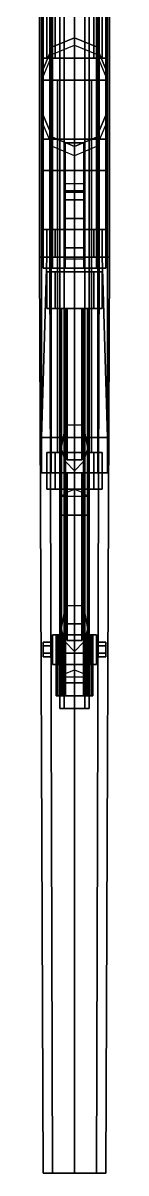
# Model space of a CAD drawing. Header units: millimetres. Extents: x -6 to 6, y -15 to 12.3.
# Drawn here: x -0.19 to 0.19, y -15 to -8.76 of the extents above; entities that cross this region are included whole.
import ezdxf

# ---------------------------------------------------------------- set-up
doc = ezdxf.new("R2010")
doc.units = ezdxf.units.MM
for name, color, linetype in [('ag42', 7, 'Continuous'), ('partisan_rifle', 7, 'Continuous'), ('pvg_m42', 7, 'Continuous'), ('rifle', 7, 'Continuous'), ('rifles_common', 3, 'Continuous'), ('sniper', 7, 'Continuous'), ('tmp', 4, 'Continuous')]:
    doc.layers.add(name, color=color, linetype=linetype)

msp = doc.modelspace()

# ---------------------------------------------------------------- linework, layer by layer
at = {"layer": 'ag42'}
for points in [[(-0.1273, -6.19, 1.8273), (-0.18, -6.19, 1.7), (-0.18, -9.39, 1.65), (-0.1273, -9.39, 1.7773)], [(-0.18, -6.19, 1.7), (-0.18, -6.6, 1.41), (-0.18, -9.39, 1.51), (-0.18, -9.39, 1.65)], [(0, -6.19, 1.88), (-0.1273, -6.19, 1.8273), (-0.1273, -9.39, 1.7773), (0, -9.39, 1.83)], [(0.1273, -6.19, 1.8273), (0, -6.19, 1.88), (0, -9.39, 1.83), (0.1273, -9.39, 1.7773)], [(0.18, -6.19, 1.7), (0.1273, -6.19, 1.8273), (0.1273, -9.39, 1.7773), (0.18, -9.39, 1.65)], [(0.18, -6.6, 1.41), (0.18, -6.19, 1.7), (0.18, -9.39, 1.65), (0.18, -9.39, 1.51)], [(-0.18, -6.6, 1.41), (-0.1273, -6.6, 1.2827), (-0.1273, -9.39, 1.3827), (-0.18, -9.39, 1.51)], [(-0.1273, -6.6, 1.2827), (0, -6.6, 1.23), (0, -9.39, 1.33), (-0.1273, -9.39, 1.3827)], [(0, -6.6, 1.23), (0.1273, -6.6, 1.2827), (0.1273, -9.39, 1.3827), (0, -9.39, 1.33)], [(0.1273, -6.6, 1.2827), (0.18, -6.6, 1.41), (0.18, -9.39, 1.51), (0.1273, -9.39, 1.3827)], [(-0.1273, -9.39, 1.7573), (-0.18, -9.39, 1.63), (-0.18, -9.56, 1.63), (-0.1273, -9.56, 1.7573)], [(-0.18, -9.39, 1.51), (-0.1273, -9.39, 1.3827), (-0.1273, -9.56, 1.3827), (-0.18, -9.56, 1.51)], [(-0.18, -9.39, 1.63), (-0.18, -9.39, 1.51), (-0.18, -9.56, 1.51), (-0.18, -9.56, 1.63)], [(-0.1273, -9.39, 1.7773), (-0.18, -9.39, 1.65), (-0.18, -9.39, 1.63), (-0.1273, -9.39, 1.7573)], [(0, -9.39, 1.81), (-0.1273, -9.39, 1.7573), (-0.1273, -9.56, 1.7573), (0, -9.56, 1.81)], [(-0.1273, -9.39, 1.3827), (0, -9.39, 1.33), (0, -9.56, 1.33), (-0.1273, -9.56, 1.3827)], [(0, -9.39, 1.83), (-0.1273, -9.39, 1.7773), (-0.1273, -9.39, 1.7573), (0, -9.39, 1.81)], [(0.1273, -9.39, 1.7573), (0, -9.39, 1.81), (0, -9.56, 1.81), (0.1273, -9.56, 1.7573)], [(0, -9.39, 1.33), (0.1273, -9.39, 1.3827), (0.1273, -9.56, 1.3827), (0, -9.56, 1.33)], [(0.1273, -9.39, 1.7773), (0, -9.39, 1.83), (0, -9.39, 1.81), (0.1273, -9.39, 1.7573)], [(0.18, -9.39, 1.63), (0.1273, -9.39, 1.7573), (0.1273, -9.56, 1.7573), (0.18, -9.56, 1.63)], [(0.1273, -9.39, 1.3827), (0.18, -9.39, 1.51), (0.18, -9.56, 1.51), (0.1273, -9.56, 1.3827)], [(0.18, -9.39, 1.65), (0.1273, -9.39, 1.7773), (0.1273, -9.39, 1.7573), (0.18, -9.39, 1.63)], [(0.18, -9.39, 1.51), (0.18, -9.39, 1.63), (0.18, -9.56, 1.63), (0.18, -9.56, 1.51)], [(-0.1273, -9.56, 1.7473), (-0.18, -9.56, 1.62), (-0.18, -9.88, 1.62), (-0.1273, -9.88, 1.7473)], [(-0.18, -9.56, 1.51), (-0.1273, -9.56, 1.3827), (-0.1273, -11.01, 1.3827), (-0.18, -11.01, 1.51)], [(-0.18, -9.56, 1.62), (-0.18, -9.56, 1.51), (-0.18, -11.01, 1.51), (-0.18, -11.01, 1.62)], [(-0.1273, -9.56, 1.7573), (-0.18, -9.56, 1.63), (-0.18, -9.56, 1.62), (-0.1273, -9.56, 1.7473)], [(0, -9.56, 1.8), (-0.1273, -9.56, 1.7473), (-0.1273, -9.88, 1.7473), (0, -9.88, 1.8)], [(-0.1273, -9.56, 1.3827), (0, -9.56, 1.33), (0, -11.01, 1.33), (-0.1273, -11.01, 1.3827)], [(0, -9.56, 1.81), (-0.1273, -9.56, 1.7573), (-0.1273, -9.56, 1.7473), (0, -9.56, 1.8)], [(0.1273, -9.56, 1.7473), (0, -9.56, 1.8), (0, -9.88, 1.8), (0.1273, -9.88, 1.7473)], [(0, -9.56, 1.33), (0.1273, -9.56, 1.3827), (0.1273, -11.01, 1.3827), (0, -11.01, 1.33)], [(0.1273, -9.56, 1.7573), (0, -9.56, 1.81), (0, -9.56, 1.8), (0.1273, -9.56, 1.7473)], [(0.18, -9.56, 1.62), (0.1273, -9.56, 1.7473), (0.1273, -9.88, 1.7473), (0.18, -9.88, 1.62)], [(0.1273, -9.56, 1.3827), (0.18, -9.56, 1.51), (0.18, -11.01, 1.51), (0.1273, -11.01, 1.3827)], [(0.18, -9.56, 1.63), (0.1273, -9.56, 1.7573), (0.1273, -9.56, 1.7473), (0.18, -9.56, 1.62)], [(0.18, -9.56, 1.51), (0.18, -9.56, 1.62), (0.18, -11.01, 1.62), (0.18, -11.01, 1.51)], [(-0.15, -9.88, 1.62), (-0.18, -9.88, 1.62), (-0.18, -11.01, 1.62), (-0.15, -10.03, 1.62)], [(-0.1273, -9.88, 1.7473), (-0.18, -9.88, 1.62), (-0.15, -9.88, 1.62), (-0.1061, -9.88, 1.7261)], [(-0.1061, -9.88, 1.7261), (-0.15, -9.88, 1.62), (-0.15, -10.03, 1.62), (-0.1061, -10.03, 1.7261)], [(0, -9.88, 1.8), (-0.1273, -9.88, 1.7473), (-0.1061, -9.88, 1.7261), (0, -9.88, 1.77)], [(0, -9.88, 1.77), (-0.1061, -9.88, 1.7261), (-0.1061, -10.03, 1.7261), (0, -10.03, 1.77)], [(0.1061, -9.88, 1.7261), (0, -9.88, 1.77), (0, -10.03, 1.77), (0.1061, -10.03, 1.7261)], [(0.1273, -9.88, 1.7473), (0, -9.88, 1.8), (0, -9.88, 1.77), (0.1061, -9.88, 1.7261)], [(0.15, -9.88, 1.62), (0.1061, -9.88, 1.7261), (0.1061, -10.03, 1.7261), (0.15, -10.03, 1.62)], [(0.18, -9.88, 1.62), (0.1273, -9.88, 1.7473), (0.1061, -9.88, 1.7261), (0.15, -9.88, 1.62)], [(0.18, -9.88, 1.62), (0.15, -9.88, 1.62), (0.15, -10.03, 1.62), (0.18, -11.01, 1.62)], [(-0.08, -10.03, 1.62), (-0.15, -10.03, 1.62), (-0.18, -11.01, 1.62), (-0.08, -11.01, 1.62)], [(-0.1061, -10.03, 1.7261), (-0.15, -10.03, 1.62), (-0.08, -10.03, 1.62), (-0.0566, -10.03, 1.6766)], [(0, -10.03, 1.77), (-0.1061, -10.03, 1.7261), (-0.0566, -10.03, 1.6766), (0, -10.03, 1.7)], [(-0.0566, -10.03, 1.6766), (-0.08, -10.03, 1.62), (-0.08, -11.01, 1.62), (-0.0566, -11.01, 1.6766)], [(0, -10.03, 1.7), (-0.0566, -10.03, 1.6766), (-0.0566, -11.01, 1.6766), (0, -11.01, 1.7)], [(0.0566, -10.03, 1.6766), (0, -10.03, 1.7), (0, -11.01, 1.7), (0.0566, -11.01, 1.6766)], [(0.1061, -10.03, 1.7261), (0, -10.03, 1.77), (0, -10.03, 1.7), (0.0566, -10.03, 1.6766)], [(0.08, -10.03, 1.62), (0.0566, -10.03, 1.6766), (0.0566, -11.01, 1.6766), (0.08, -11.01, 1.62)], [(0.15, -10.03, 1.62), (0.1061, -10.03, 1.7261), (0.0566, -10.03, 1.6766), (0.08, -10.03, 1.62)], [(0.15, -10.03, 1.62), (0.08, -10.03, 1.62), (0.08, -11.01, 1.62), (0.18, -11.01, 1.62)], [(-0.1273, -11.01, 1.6573), (-0.18, -11.01, 1.53), (-0.18, -11.2, 1.53), (-0.1273, -11.2, 1.6573)], [(-0.18, -11.01, 1.5), (-0.1273, -11.01, 1.3727), (-0.1273, -11.2, 1.3727), (-0.18, -11.2, 1.5)], [(-0.18, -11.01, 1.53), (-0.18, -11.01, 1.5), (-0.18, -11.2, 1.5), (-0.18, -11.2, 1.53)], [(-0.1273, -11.01, 1.3827), (-0.1273, -11.01, 1.3727), (-0.18, -11.01, 1.5), (-0.18, -11.01, 1.51)], [(-0.18, -11.01, 1.62), (-0.18, -11.01, 1.62), (-0.18, -11.01, 1.53), (-0.1427, -11.01, 1.62)], [(-0.08, -11.01, 1.62), (-0.1427, -11.01, 1.62), (-0.1273, -11.01, 1.6573), (-0.0566, -11.01, 1.6766)], [(0, -11.01, 1.71), (-0.1273, -11.01, 1.6573), (-0.1273, -11.2, 1.6573), (0, -11.2, 1.71)], [(-0.1273, -11.01, 1.3727), (0, -11.01, 1.32), (0, -11.2, 1.32), (-0.1273, -11.2, 1.3727)], [(0, -11.01, 1.7), (-0.0566, -11.01, 1.6766), (-0.1273, -11.01, 1.6573), (0, -11.01, 1.71)], [(0, -11.01, 1.33), (0, -11.01, 1.32), (-0.1273, -11.01, 1.3727), (-0.1273, -11.01, 1.3827)], [(0.1273, -11.01, 1.6573), (0, -11.01, 1.71), (0, -11.2, 1.71), (0.1273, -11.2, 1.6573)], [(0, -11.01, 1.32), (0.1273, -11.01, 1.3727), (0.1273, -11.2, 1.3727), (0, -11.2, 1.32)], [(0.0566, -11.01, 1.6766), (0, -11.01, 1.7), (0, -11.01, 1.71), (0.1273, -11.01, 1.6573)], [(0.1273, -11.01, 1.3827), (0.1273, -11.01, 1.3727), (0, -11.01, 1.32), (0, -11.01, 1.33)], [(0.1427, -11.01, 1.62), (0.08, -11.01, 1.62), (0.0566, -11.01, 1.6766), (0.1273, -11.01, 1.6573)], [(0.18, -11.01, 1.53), (0.1273, -11.01, 1.6573), (0.1273, -11.2, 1.6573), (0.18, -11.2, 1.53)], [(0.1273, -11.01, 1.3727), (0.18, -11.01, 1.5), (0.18, -11.2, 1.5), (0.1273, -11.2, 1.3727)], [(0.18, -11.01, 1.51), (0.18, -11.01, 1.5), (0.1273, -11.01, 1.3727), (0.1273, -11.01, 1.3827)], [(0.1427, -11.01, 1.62), (0.1427, -11.01, 1.62), (0.18, -11.01, 1.53), (0.18, -11.01, 1.62)], [(0.18, -11.01, 1.5), (0.18, -11.01, 1.53), (0.18, -11.2, 1.53), (0.18, -11.2, 1.5)], [(-0.1273, -11.2, 1.3727), (0.18, -11.2, 1.5), (0.18, -11.2, 1.53), (-0.18, -11.2, 1.5)], [(-0.1273, -11.2, 1.6573), (-0.18, -11.2, 1.53), (-0.0566, -11.2, 1.5634), (-0.08, -11.2, 1.62)], [(-0.18, -11.2, 1.53), (-0.18, -11.2, 1.5), (0, -11.2, 1.54), (-0.0566, -11.2, 1.5634)], [(-0.18, -11.2, 1.5), (-0.1273, -11.2, 1.3727), (0, -11.2, 1.32), (0, -11.2, 1.54)], [(0, -11.2, 1.32), (0.1273, -11.2, 1.3727), (0.18, -11.2, 1.5), (-0.1273, -11.2, 1.3727)], [(0, -11.2, 1.71), (-0.1273, -11.2, 1.6573), (-0.0566, -11.2, 1.6766), (0, -11.2, 1.7)], [(-0.0566, -11.2, 1.6766), (-0.1273, -11.2, 1.6573), (-0.08, -11.2, 1.62), (-0.0566, -11.2, 1.6766)], [(-0.0566, -11.2, 1.6766), (-0.08, -11.2, 1.62), (-0.08, -12.08, 1.62), (-0.0566, -12.08, 1.6766)], [(-0.08, -11.2, 1.62), (-0.0566, -11.2, 1.5634), (-0.0566, -12.08, 1.5634), (-0.08, -12.08, 1.62)], [(0, -11.2, 1.7), (-0.0566, -11.2, 1.6766), (-0.0566, -12.08, 1.6766), (0, -12.08, 1.7)], [(-0.0566, -11.2, 1.5634), (0, -11.2, 1.54), (0, -12.08, 1.54), (-0.0566, -12.08, 1.5634)], [(0, -11.2, 1.49), (-0.04, -11.2, 1.45), (-0.04, -12.02, 1.45), (0, -12.02, 1.49)], [(-0.04, -11.2, 1.45), (0, -11.2, 1.41), (0, -12.02, 1.41), (-0.04, -12.02, 1.45)], [(0.0566, -11.2, 1.6766), (0, -11.2, 1.7), (0, -12.08, 1.7), (0.0566, -12.08, 1.6766)], [(0, -11.2, 1.54), (0.0566, -11.2, 1.5634), (0.0566, -12.08, 1.5634), (0, -12.08, 1.54)], [(0.04, -11.2, 1.45), (0, -11.2, 1.49), (0, -12.02, 1.49), (0.04, -12.02, 1.45)], [(0, -11.2, 1.41), (0.04, -11.2, 1.45), (0.04, -12.02, 1.45), (0, -12.02, 1.41)], [(0.1273, -11.2, 1.6573), (0, -11.2, 1.71), (0, -11.2, 1.7), (0.0566, -11.2, 1.6766)], [(0, -11.2, 1.54), (0.18, -11.2, 1.5), (0.18, -11.2, 1.53), (0.0566, -11.2, 1.5634)], [(0, -11.2, 1.54), (0, -11.2, 1.32), (0.1273, -11.2, 1.3727), (0.18, -11.2, 1.5)], [(0.08, -11.2, 1.62), (0.0566, -11.2, 1.6766), (0.0566, -12.08, 1.6766), (0.08, -12.08, 1.62)], [(0.0566, -11.2, 1.5634), (0.08, -11.2, 1.62), (0.08, -12.08, 1.62), (0.0566, -12.08, 1.5634)], [(0.1273, -11.2, 1.6573), (0.0566, -11.2, 1.6766), (0.08, -11.2, 1.62), (0.1273, -11.2, 1.6573)], [(0.18, -11.2, 1.53), (0.1273, -11.2, 1.6573), (0.08, -11.2, 1.62), (0.0566, -11.2, 1.5634)], [(0, -12.02, 1.49), (-0.04, -12.02, 1.45), (0, -12.02, 1.41), (0.04, -12.02, 1.45)], [(-0.12, -12.08, 1.62), (-0.0849, -12.08, 1.5351), (-0.0849, -12.24, 1.5351), (-0.12, -12.24, 1.62)], [(-0.12, -12.08, 1.83), (-0.12, -12.08, 1.62), (-0.12, -12.24, 1.62), (-0.12, -12.24, 1.83)], [(0.12, -12.08, 1.83), (-0.12, -12.08, 1.83), (-0.12, -12.24, 1.83), (0.12, -12.24, 1.83)], [(-0.0849, -12.08, 1.5351), (-0.12, -12.08, 1.62), (-0.08, -12.08, 1.62), (-0.0566, -12.08, 1.5634)], [(0, -12.08, 1.7), (-0.12, -12.08, 1.83), (-0.12, -12.08, 1.83), (0.12, -12.08, 1.83)], [(-0.0566, -12.08, 1.6766), (-0.12, -12.08, 1.83), (-0.12, -12.08, 1.83), (0, -12.08, 1.7)], [(-0.12, -12.08, 1.62), (-0.12, -12.08, 1.83), (-0.0566, -12.08, 1.6766), (-0.08, -12.08, 1.62)], [(-0.0849, -12.08, 1.5351), (0, -12.08, 1.5), (0, -12.24, 1.5), (-0.0849, -12.24, 1.5351)], [(0, -12.08, 1.5), (-0.0849, -12.08, 1.5351), (-0.0566, -12.08, 1.5634), (0, -12.08, 1.54)], [(-0.08, -12.08, 1.91), (-0.0566, -12.08, 1.8534), (-0.0566, -12.18, 1.8534), (-0.08, -12.18, 1.91)], [(-0.0566, -12.08, 1.9666), (-0.08, -12.08, 1.91), (-0.08, -12.18, 1.91), (-0.0566, -12.18, 1.9666)], [(-0.0566, -12.08, 1.8534), (0, -12.08, 1.83), (0, -12.18, 1.83), (-0.0566, -12.18, 1.8534)], [(0, -12.08, 1.99), (-0.0566, -12.08, 1.9666), (-0.0566, -12.18, 1.9666), (0, -12.18, 1.99)], [(0, -12.08, 1.5), (0.0849, -12.08, 1.5351), (0.0849, -12.24, 1.5351), (0, -12.24, 1.5)], [(0, -12.08, 1.83), (0.0566, -12.08, 1.8534), (0.0566, -12.18, 1.8534), (0, -12.18, 1.83)], [(0.0566, -12.08, 1.9666), (0, -12.08, 1.99), (0, -12.18, 1.99), (0.0566, -12.18, 1.9666)], [(0.0849, -12.08, 1.5351), (0, -12.08, 1.5), (0, -12.08, 1.54), (0.0566, -12.08, 1.5634)], [(0.0566, -12.08, 1.6766), (0, -12.08, 1.7), (0, -12.08, 1.7), (0.12, -12.08, 1.83)], [(0.0566, -12.08, 1.8534), (0.08, -12.08, 1.91), (0.08, -12.18, 1.91), (0.0566, -12.18, 1.8534)], [(0.08, -12.08, 1.91), (0.0566, -12.08, 1.9666), (0.0566, -12.18, 1.9666), (0.08, -12.18, 1.91)], [(0.12, -12.08, 1.62), (0.0849, -12.08, 1.5351), (0.0566, -12.08, 1.5634), (0.08, -12.08, 1.62)], [(0.12, -12.08, 1.83), (0.12, -12.08, 1.62), (0.08, -12.08, 1.62), (0.0566, -12.08, 1.6766)], [(0.0849, -12.08, 1.5351), (0.12, -12.08, 1.62), (0.12, -12.24, 1.62), (0.0849, -12.24, 1.5351)], [(0.12, -12.08, 1.62), (0.12, -12.08, 1.83), (0.12, -12.24, 1.83), (0.12, -12.24, 1.62)], [(-0.12, -12.14, 1.7946), (-0.12, -12.12, 1.76), (-0.17, -12.12, 1.76), (-0.17, -12.14, 1.7946)], [(-0.12, -12.12, 1.76), (-0.12, -12.14, 1.7254), (-0.17, -12.14, 1.7254), (-0.17, -12.12, 1.76)], [(-0.17, -12.14, 1.7254), (-0.17, -12.18, 1.7254), (-0.17, -12.2, 1.76), (-0.17, -12.12, 1.76)], [(-0.17, -12.12, 1.76), (-0.17, -12.2, 1.76), (-0.17, -12.18, 1.7946), (-0.17, -12.14, 1.7946)], [(-0.12, -12.18, 1.7946), (-0.12, -12.14, 1.7946), (-0.17, -12.14, 1.7946), (-0.17, -12.18, 1.7946)], [(-0.12, -12.14, 1.7254), (-0.12, -12.18, 1.7254), (-0.17, -12.18, 1.7254), (-0.17, -12.14, 1.7254)], [(0.17, -12.12, 1.76), (0.17, -12.14, 1.7254), (0.12, -12.14, 1.7254), (0.12, -12.12, 1.76)], [(0.17, -12.14, 1.7946), (0.17, -12.12, 1.76), (0.12, -12.12, 1.76), (0.12, -12.14, 1.7946)], [(0.17, -12.14, 1.7254), (0.17, -12.18, 1.7254), (0.12, -12.18, 1.7254), (0.12, -12.14, 1.7254)], [(0.17, -12.18, 1.7946), (0.17, -12.14, 1.7946), (0.12, -12.14, 1.7946), (0.12, -12.18, 1.7946)], [(0.17, -12.2, 1.76), (0.17, -12.12, 1.76), (0.17, -12.14, 1.7946), (0.17, -12.18, 1.7946)], [(0.17, -12.18, 1.7254), (0.17, -12.14, 1.7254), (0.17, -12.12, 1.76), (0.17, -12.2, 1.76)], [(-0.12, -12.2, 1.76), (-0.12, -12.18, 1.7946), (-0.17, -12.18, 1.7946), (-0.17, -12.2, 1.76)], [(-0.12, -12.18, 1.7254), (-0.12, -12.2, 1.76), (-0.17, -12.2, 1.76), (-0.17, -12.18, 1.7254)], [(0.17, -12.18, 1.7254), (0.17, -12.2, 1.76), (0.12, -12.2, 1.76), (0.12, -12.18, 1.7254)], [(0.17, -12.2, 1.76), (0.17, -12.18, 1.7946), (0.12, -12.18, 1.7946), (0.12, -12.2, 1.76)], [(-0.12, -12.24, 1.62), (-0.0849, -12.24, 1.5351), (-0.0566, -12.24, 1.5634), (-0.08, -12.24, 1.62)], [(-0.12, -12.24, 1.83), (-0.12, -12.24, 1.62), (-0.08, -12.24, 1.62), (-0.0566, -12.24, 1.6766)], [(0, -12.24, 1.7), (0.12, -12.24, 1.83), (0.12, -12.24, 1.83), (-0.12, -12.24, 1.83)], [(-0.0566, -12.24, 1.6766), (0, -12.24, 1.7), (0, -12.24, 1.7), (-0.12, -12.24, 1.83)], [(-0.0849, -12.24, 1.5351), (0, -12.24, 1.5), (0, -12.24, 1.54), (-0.0566, -12.24, 1.5634)], [(-0.0566, -12.24, 1.6766), (-0.08, -12.24, 1.62), (-0.08, -12.34, 1.62), (-0.0566, -12.34, 1.6766)], [(-0.08, -12.24, 1.62), (-0.0566, -12.24, 1.5634), (-0.0566, -12.34, 1.5634), (-0.08, -12.34, 1.62)], [(0, -12.24, 1.7), (-0.0566, -12.24, 1.6766), (-0.0566, -12.34, 1.6766), (0, -12.34, 1.7)], [(-0.0566, -12.24, 1.5634), (0, -12.24, 1.54), (0, -12.34, 1.54), (-0.0566, -12.34, 1.5634)], [(0.0566, -12.24, 1.6766), (0, -12.24, 1.7), (0, -12.34, 1.7), (0.0566, -12.34, 1.6766)], [(0, -12.24, 1.54), (0.0566, -12.24, 1.5634), (0.0566, -12.34, 1.5634), (0, -12.34, 1.54)], [(0, -12.24, 1.5), (0.0849, -12.24, 1.5351), (0.0566, -12.24, 1.5634), (0, -12.24, 1.54)], [(0.0566, -12.24, 1.6766), (0.12, -12.24, 1.83), (0.12, -12.24, 1.83), (0, -12.24, 1.7)], [(0.08, -12.24, 1.62), (0.0566, -12.24, 1.6766), (0.0566, -12.34, 1.6766), (0.08, -12.34, 1.62)], [(0.0566, -12.24, 1.5634), (0.08, -12.24, 1.62), (0.08, -12.34, 1.62), (0.0566, -12.34, 1.5634)], [(0.0849, -12.24, 1.5351), (0.12, -12.24, 1.62), (0.08, -12.24, 1.62), (0.0566, -12.24, 1.5634)], [(0.12, -12.24, 1.62), (0.12, -12.24, 1.83), (0.0566, -12.24, 1.6766), (0.08, -12.24, 1.62)], [(-0.0566, -12.34, 1.5634), (0, -12.34, 1.7), (-0.0566, -12.34, 1.6766), (-0.08, -12.34, 1.62)], [(0, -12.34, 1.54), (0.0566, -12.34, 1.6766), (0, -12.34, 1.7), (-0.0566, -12.34, 1.5634)], [(0.0566, -12.34, 1.5634), (0.08, -12.34, 1.62), (0.0566, -12.34, 1.6766), (0, -12.34, 1.54)]]:
    msp.add_3dface(points, dxfattribs=at)
at = {"layer": 'partisan_rifle'}
for points in [[(-0.0566, -8.68, 0.0866), (-0.08, -8.68, 0.03), (-0.08, -12.48, 0.03), (-0.0566, -12.48, 0.0866)], [(-0.08, -8.68, 0.03), (-0.0566, -8.68, -0.0266), (-0.0566, -12.48, -0.0266), (-0.08, -12.48, 0.03)], [(0, -8.68, 0.11), (-0.0566, -8.68, 0.0866), (-0.0566, -12.48, 0.0866), (0, -12.48, 0.11)], [(-0.0566, -8.68, -0.0266), (0, -8.68, -0.05), (0, -12.48, -0.05), (-0.0566, -12.48, -0.0266)], [(0.0566, -8.68, 0.0866), (0, -8.68, 0.11), (0, -12.48, 0.11), (0.0566, -12.48, 0.0866)], [(0, -8.68, -0.05), (0.0566, -8.68, -0.0266), (0.0566, -12.48, -0.0266), (0, -12.48, -0.05)], [(0.08, -8.68, 0.03), (0.0566, -8.68, 0.0866), (0.0566, -12.48, 0.0866), (0.08, -12.48, 0.03)], [(0.0566, -8.68, -0.0266), (0.08, -8.68, 0.03), (0.08, -12.48, 0.03), (0.0566, -12.48, -0.0266)], [(-0.0707, -12.08, 0.3307), (-0.1, -12.08, 0.26), (-0.1, -12.41, 0.26), (-0.0707, -12.41, 0.3307)], [(-0.1, -12.08, 0.26), (-0.0707, -12.08, 0.1893), (-0.0707, -12.41, 0.1893), (-0.1, -12.41, 0.26)], [(-0.0636, -12.08, 0.3236), (-0.09, -12.08, 0.26), (-0.1, -12.08, 0.26), (-0.0707, -12.08, 0.3307)], [(-0.09, -12.08, 0.26), (-0.0636, -12.08, 0.1964), (-0.0707, -12.08, 0.1893), (-0.1, -12.08, 0.26)], [(-0.09, -12.08, 0.26), (-0.0636, -12.08, 0.3236), (-0.0636, -12.41, 0.3236), (-0.09, -12.41, 0.26)], [(-0.0636, -12.08, 0.1964), (-0.09, -12.08, 0.26), (-0.09, -12.41, 0.26), (-0.0636, -12.41, 0.1964)], [(0, -12.08, 0.36), (-0.0707, -12.08, 0.3307), (-0.0707, -12.41, 0.3307), (0, -12.41, 0.36)], [(-0.0707, -12.08, 0.1893), (0, -12.08, 0.16), (0, -12.18, 0.16), (-0.0707, -12.18, 0.1893)], [(0, -12.08, 0.35), (-0.0636, -12.08, 0.3236), (-0.0707, -12.08, 0.3307), (0, -12.08, 0.36)], [(-0.0636, -12.08, 0.1964), (0, -12.08, 0.17), (0, -12.08, 0.16), (-0.0707, -12.08, 0.1893)], [(-0.0636, -12.08, 0.3236), (0, -12.08, 0.35), (0, -12.41, 0.35), (-0.0636, -12.41, 0.3236)], [(0, -12.08, 0.17), (-0.0636, -12.08, 0.1964), (-0.0636, -12.41, 0.1964), (0, -12.41, 0.17)], [(0.0707, -12.08, 0.3307), (0, -12.08, 0.36), (0, -12.41, 0.36), (0.0707, -12.41, 0.3307)], [(0, -12.08, 0.16), (0.0707, -12.08, 0.1893), (0.0707, -12.18, 0.1893), (0, -12.18, 0.16)], [(0, -12.08, 0.35), (0.0636, -12.08, 0.3236), (0.0636, -12.41, 0.3236), (0, -12.41, 0.35)], [(0.0636, -12.08, 0.1964), (0, -12.08, 0.17), (0, -12.41, 0.17), (0.0636, -12.41, 0.1964)], [(0, -12.08, 0.17), (0.0636, -12.08, 0.1964), (0.0707, -12.08, 0.1893), (0, -12.08, 0.16)], [(0.0636, -12.08, 0.3236), (0, -12.08, 0.35), (0, -12.08, 0.36), (0.0707, -12.08, 0.3307)], [(0.0636, -12.08, 0.3236), (0.09, -12.08, 0.26), (0.09, -12.41, 0.26), (0.0636, -12.41, 0.3236)], [(0.09, -12.08, 0.26), (0.0636, -12.08, 0.1964), (0.0636, -12.41, 0.1964), (0.09, -12.41, 0.26)], [(0.0636, -12.08, 0.1964), (0.09, -12.08, 0.26), (0.1, -12.08, 0.26), (0.0707, -12.08, 0.1893)], [(0.09, -12.08, 0.26), (0.0636, -12.08, 0.3236), (0.0707, -12.08, 0.3307), (0.1, -12.08, 0.26)], [(0.1, -12.08, 0.26), (0.0707, -12.08, 0.3307), (0.0707, -12.41, 0.3307), (0.1, -12.41, 0.26)], [(0.0707, -12.08, 0.1893), (0.1, -12.08, 0.26), (0.1, -12.41, 0.26), (0.0707, -12.41, 0.1893)], [(-0.0707, -12.18, 0.1893), (-0.0707, -12.18, 0.0524), (-0.0707, -12.41, 0.0524), (-0.0707, -12.41, 0.1893)], [(-0.0566, -12.18, 0.0866), (-0.0566, -12.18, 0.0866), (-0.0707, -12.18, 0.0524), (-0.0707, -12.18, 0.1893)], [(-0.0566, -12.18, 0.0866), (-0.0707, -12.18, 0.1893), (0, -12.18, 0.16), (0, -12.18, 0.11)], [(0, -12.18, 0.11), (0, -12.18, 0.16), (0.0707, -12.18, 0.1893), (0.0566, -12.18, 0.0866)], [(0.0566, -12.18, 0.0866), (0.0707, -12.18, 0.1893), (0.0707, -12.18, 0.1893), (0.0707, -12.18, 0.0524)], [(0.0707, -12.18, 0.0524), (0.0707, -12.18, 0.1893), (0.0707, -12.41, 0.1893), (0.0707, -12.41, 0.0524)], [(-0.0707, -12.41, 0.3307), (-0.1, -12.41, 0.26), (-0.09, -12.41, 0.26), (-0.0636, -12.41, 0.3236)], [(-0.1, -12.41, 0.26), (-0.0707, -12.41, 0.1893), (-0.0636, -12.41, 0.1964), (-0.09, -12.41, 0.26)], [(-0.0707, -12.41, 0.1893), (-0.0707, -12.41, 0.0524), (-0.0566, -12.41, 0.0866)], [(-0.0707, -12.41, 0.1893), (-0.0566, -12.41, 0.0866), (0, -12.41, 0.11), (0, -12.41, 0.16)], [(0, -12.41, 0.36), (-0.0707, -12.41, 0.3307), (-0.0636, -12.41, 0.3236), (0, -12.41, 0.35)], [(-0.0707, -12.41, 0.1893), (0, -12.41, 0.16), (0, -12.41, 0.17), (-0.0636, -12.41, 0.1964)], [(0, -12.41, 0.16), (0, -12.41, 0.11), (0.0566, -12.41, 0.0866), (0.0707, -12.41, 0.1893)], [(0, -12.41, 0.16), (0.0707, -12.41, 0.1893), (0.0636, -12.41, 0.1964), (0, -12.41, 0.17)], [(0.0707, -12.41, 0.3307), (0, -12.41, 0.36), (0, -12.41, 0.35), (0.0636, -12.41, 0.3236)], [(0.0566, -12.41, 0.0866), (0.0566, -12.41, 0.0866), (0.0707, -12.41, 0.0524), (0.0707, -12.41, 0.1893)], [(0.0707, -12.41, 0.1893), (0.1, -12.41, 0.26), (0.09, -12.41, 0.26), (0.0636, -12.41, 0.1964)], [(0.1, -12.41, 0.26), (0.0707, -12.41, 0.3307), (0.0636, -12.41, 0.3236), (0.09, -12.41, 0.26)], [(0.0566, -12.48, 0.0866), (-0.08, -12.48, 0.03), (-0.0566, -12.48, -0.0266), (0.08, -12.48, 0.03)], [(0, -12.48, 0.11), (-0.0566, -12.48, 0.0866), (-0.08, -12.48, 0.03), (0.0566, -12.48, 0.0866)], [(0.08, -12.48, 0.03), (-0.0566, -12.48, -0.0266), (0, -12.48, -0.05), (0.0566, -12.48, -0.0266)]]:
    msp.add_3dface(points, dxfattribs=at)
at = {"layer": 'pvg_m42'}
for points in [[(-0.1202, -6.57, 1.9602), (-0.17, -6.57, 1.84), (-0.17, -10.09, 1.84), (-0.1202, -10.09, 1.9602)], [(-0.17, -6.57, 1.84), (-0.1202, -6.57, 1.7198), (-0.1202, -10.09, 1.7198), (-0.17, -10.09, 1.84)], [(0, -6.57, 2.01), (-0.1202, -6.57, 1.9602), (-0.1202, -10.09, 1.9602), (0, -10.09, 2.01)], [(-0.1202, -6.57, 1.7198), (0, -6.57, 1.67), (0, -10.09, 1.67), (-0.1202, -10.09, 1.7198)], [(0.1202, -6.57, 1.9602), (0, -6.57, 2.01), (0, -10.09, 2.01), (0.1202, -10.09, 1.9602)], [(0, -6.57, 1.67), (0.1202, -6.57, 1.7198), (0.1202, -10.09, 1.7198), (0, -10.09, 1.67)], [(0.17, -6.57, 1.84), (0.1202, -6.57, 1.9602), (0.1202, -10.09, 1.9602), (0.17, -10.09, 1.84)], [(0.1202, -6.57, 1.7198), (0.17, -6.57, 1.84), (0.17, -10.09, 1.84), (0.1202, -10.09, 1.7198)], [(-0.1344, -8.37, 2.3344), (-0.19, -8.37, 2.2), (-0.19, -10.03, 2.2), (-0.1344, -10.03, 2.3344)], [(-0.19, -8.37, 2.2), (-0.1344, -8.37, 2.0656), (-0.1344, -10.03, 2.0656), (-0.19, -10.03, 2.2)], [(0, -8.37, 2.39), (-0.1344, -8.37, 2.3344), (-0.1344, -10.03, 2.3344), (0, -10.03, 2.39)], [(-0.1344, -8.37, 2.0656), (0, -8.37, 2.01), (0, -10.03, 2.01), (-0.1344, -10.03, 2.0656)], [(0.1344, -8.37, 2.3344), (0, -8.37, 2.39), (0, -10.03, 2.39), (0.1344, -10.03, 2.3344)], [(0, -8.37, 2.01), (0.1344, -8.37, 2.0656), (0.1344, -10.03, 2.0656), (0, -10.03, 2.01)], [(0.19, -8.37, 2.2), (0.1344, -8.37, 2.3344), (0.1344, -10.03, 2.3344), (0.19, -10.03, 2.2)], [(0.1344, -8.37, 2.0656), (0.19, -8.37, 2.2), (0.19, -10.03, 2.2), (0.1344, -10.03, 2.0656)], [(0, -8.84, 0.61), (-0.1202, -8.8898, 0.61), (-0.1202, -8.9298, 1.7198), (0, -8.88, 1.67)], [(0, -8.84, 0.61), (0, -9.43, 0.61), (-0.1202, -9.3802, 0.61), (-0.1202, -8.8898, 0.61)], [(0.1202, -8.8898, 0.61), (0, -8.84, 0.61), (0, -8.88, 1.67), (0.1202, -8.9298, 1.7198)], [(0.1202, -8.8898, 0.61), (0.1202, -9.3802, 0.61), (0, -9.43, 0.61), (0, -8.84, 0.61)], [(-0.1202, -8.8898, 0.61), (-0.17, -9.01, 0.61), (-0.17, -9.05, 1.84), (-0.1202, -8.9298, 1.7198)], [(-0.1202, -8.8898, 0.61), (-0.1202, -9.3802, 0.61), (-0.17, -9.26, 0.61), (-0.17, -9.01, 0.61)], [(0.17, -9.01, 0.61), (0.1202, -8.8898, 0.61), (0.1202, -8.9298, 1.7198), (0.17, -9.05, 1.84)], [(0.17, -9.01, 0.61), (0.17, -9.26, 0.61), (0.1202, -9.3802, 0.61), (0.1202, -8.8898, 0.61)], [(-0.17, -9.01, 0.61), (-0.17, -9.26, 0.61), (-0.17, -9.31, 1.84), (-0.17, -9.05, 1.84)], [(0.17, -9.26, 0.61), (0.17, -9.01, 0.61), (0.17, -9.05, 1.84), (0.17, -9.31, 1.84)], [(-0.17, -9.26, 0.61), (-0.1202, -9.3802, 0.61), (-0.1202, -9.4302, 1.7198), (-0.17, -9.31, 1.84)], [(0.1202, -9.3802, 0.61), (0.17, -9.26, 0.61), (0.17, -9.31, 1.84), (0.1202, -9.4302, 1.7198)], [(-0.1202, -9.3802, 0.61), (0, -9.43, 0.61), (0, -9.48, 1.67), (-0.1202, -9.4302, 1.7198)], [(-0.05, -9.41, 1.37), (-0.05, -9.41, 1.32), (-0.05, -9.82, 1.32), (-0.05, -9.82, 1.37)], [(0.05, -9.82, 1.37), (0.05, -9.41, 1.37), (-0.05, -9.41, 1.37), (-0.05, -9.82, 1.37)], [(-0.05, -9.82, 1.32), (-0.05, -9.41, 1.32), (0.05, -9.41, 1.32), (0.05, -9.82, 1.32)], [(0, -9.43, 0.61), (0.1202, -9.3802, 0.61), (0.1202, -9.4302, 1.7198), (0, -9.48, 1.67)], [(0.05, -9.82, 1.32), (0.05, -9.41, 1.32), (0.05, -9.41, 1.37), (0.05, -9.82, 1.37)], [(0.05, -9.63, 1.72), (0.05, -9.67, 1.5), (-0.05, -9.67, 1.5), (-0.05, -9.63, 1.72)], [(-0.05, -9.67, 1.5), (-0.05, -9.72, 1.5), (-0.05, -9.68, 1.72), (-0.05, -9.63, 1.72)], [(0.05, -9.67, 1.5), (0.05, -9.72, 1.5), (-0.05, -9.72, 1.5), (-0.05, -9.67, 1.5)], [(0.05, -9.68, 1.72), (0.05, -9.72, 1.5), (0.05, -9.67, 1.5), (0.05, -9.63, 1.72)], [(-0.05, -9.68, 1.72), (-0.05, -9.72, 1.5), (0.05, -9.72, 1.5), (0.05, -9.68, 1.72)], [(-0.05, -10.03, 1.4), (-0.05, -9.82, 1.32), (0.05, -9.82, 1.32), (0.05, -10.03, 1.4)], [(-0.05, -9.82, 1.37), (-0.05, -9.82, 1.32), (-0.05, -10.03, 1.4), (-0.05, -9.98, 1.41)], [(0.05, -9.98, 1.41), (0.05, -9.82, 1.37), (-0.05, -9.82, 1.37), (-0.05, -9.98, 1.41)], [(0.05, -10.03, 1.4), (0.05, -9.82, 1.32), (0.05, -9.82, 1.37), (0.05, -9.98, 1.41)], [(-0.05, -9.98, 1.41), (-0.05, -10.03, 1.4), (-0.05, -10.09, 1.72), (-0.05, -10.04, 1.72)], [(0.05, -10.04, 1.72), (0.05, -9.98, 1.41), (-0.05, -9.98, 1.41), (-0.05, -10.04, 1.72)], [(0.05, -10.09, 1.72), (0.05, -10.03, 1.4), (0.05, -9.98, 1.41), (0.05, -10.04, 1.72)], [(-0.1202, -15, 2.0798), (-0.17, -15, 2.2), (-0.19, -10.03, 2.2), (-0.1344, -10.03, 2.0656)], [(-0.17, -15, 2.2), (-0.1202, -15, 2.3202), (-0.1344, -10.03, 2.3344), (-0.19, -10.03, 2.2)], [(0, -15, 2.03), (-0.1202, -15, 2.0798), (-0.1344, -10.03, 2.0656), (0, -10.03, 2.01)], [(-0.1202, -15, 2.3202), (0, -15, 2.37), (0, -10.03, 2.39), (-0.1344, -10.03, 2.3344)], [(-0.05, -10.09, 1.72), (-0.05, -10.03, 1.4), (0.05, -10.03, 1.4), (0.05, -10.09, 1.72)], [(0.1202, -15, 2.0798), (0, -15, 2.03), (0, -10.03, 2.01), (0.1344, -10.03, 2.0656)], [(0, -15, 2.37), (0.1202, -15, 2.3202), (0.1344, -10.03, 2.3344), (0, -10.03, 2.39)], [(0.17, -15, 2.2), (0.1202, -15, 2.0798), (0.1344, -10.03, 2.0656), (0.19, -10.03, 2.2)], [(0.1202, -15, 2.3202), (0.17, -15, 2.2), (0.19, -10.03, 2.2), (0.1344, -10.03, 2.3344)], [(-0.1202, -10.09, 1.7198), (0.17, -10.09, 1.84), (0.1202, -10.09, 1.9602), (-0.17, -10.09, 1.84)], [(-0.17, -10.09, 1.84), (0.1202, -10.09, 1.9602), (0, -10.09, 2.01), (-0.1202, -10.09, 1.9602)], [(0, -10.09, 1.67), (0.1202, -10.09, 1.7198), (0.17, -10.09, 1.84), (-0.1202, -10.09, 1.7198)], [(-0.17, -15, 2.2), (0.1202, -15, 2.3202), (0, -15, 2.37), (-0.1202, -15, 2.3202)], [(-0.1202, -15, 2.0798), (0.17, -15, 2.2), (0.1202, -15, 2.3202), (-0.17, -15, 2.2)], [(0, -15, 2.03), (0.1202, -15, 2.0798), (0.17, -15, 2.2), (-0.1202, -15, 2.0798)]]:
    msp.add_3dface(points, dxfattribs=at)
at = {"layer": 'rifle'}
for points in [[(-0.0919, -9.07, 0.0319), (-0.13, -9.07, -0.06), (-0.13, -10.11, -0.06), (-0.0919, -10.11, 0.0319)], [(-0.13, -9.07, -0.14), (-0.0919, -9.07, -0.2319), (-0.0919, -10.11, -0.2319), (-0.13, -10.11, -0.14)], [(-0.13, -9.07, -0.06), (-0.13, -9.07, -0.14), (-0.13, -10.11, -0.14), (-0.13, -10.11, -0.06)], [(0, -9.07, 0.07), (-0.0919, -9.07, 0.0319), (-0.0919, -10.11, 0.0319), (0, -10.11, 0.07)], [(-0.0919, -9.07, -0.2319), (0, -9.07, -0.27), (0, -10.11, -0.27), (-0.0919, -10.11, -0.2319)], [(0.0919, -9.07, 0.0319), (0, -9.07, 0.07), (0, -10.11, 0.07), (0.0919, -10.11, 0.0319)], [(0, -9.07, -0.27), (0.0919, -9.07, -0.2319), (0.0919, -10.11, -0.2319), (0, -10.11, -0.27)], [(0.13, -9.07, -0.06), (0.0919, -9.07, 0.0319), (0.0919, -10.11, 0.0319), (0.13, -10.11, -0.06)], [(0.0919, -9.07, -0.2319), (0.13, -9.07, -0.14), (0.13, -10.11, -0.14), (0.0919, -10.11, -0.2319)], [(0.13, -9.07, -0.14), (0.13, -9.07, -0.06), (0.13, -10.11, -0.06), (0.13, -10.11, -0.14)], [(-0.1061, -10.11, 0.0661), (-0.15, -10.11, -0.04), (-0.15, -10.31, -0.04), (-0.1061, -10.31, 0.0661)], [(-0.15, -10.11, -0.18), (-0.1061, -10.11, -0.2861), (-0.1061, -10.31, -0.2861), (-0.15, -10.31, -0.18)], [(-0.15, -10.11, -0.04), (-0.15, -10.11, -0.18), (-0.15, -10.31, -0.18), (-0.15, -10.31, -0.04)], [(-0.13, -10.11, -0.06), (-0.13, -10.11, -0.14), (-0.15, -10.11, -0.18), (-0.15, -10.11, -0.04)], [(-0.0919, -10.11, 0.0319), (-0.13, -10.11, -0.06), (-0.15, -10.11, -0.04), (-0.1061, -10.11, 0.0661)], [(-0.13, -10.11, -0.14), (-0.0919, -10.11, -0.2319), (-0.1061, -10.11, -0.2861), (-0.15, -10.11, -0.18)], [(0, -10.11, 0.11), (-0.1061, -10.11, 0.0661), (-0.1061, -10.31, 0.0661), (0, -10.31, 0.11)], [(-0.1061, -10.11, -0.2861), (0, -10.11, -0.33), (0, -10.31, -0.33), (-0.1061, -10.31, -0.2861)], [(0, -10.11, 0.07), (-0.0919, -10.11, 0.0319), (-0.1061, -10.11, 0.0661), (0, -10.11, 0.11)], [(-0.0919, -10.11, -0.2319), (0, -10.11, -0.27), (0, -10.11, -0.33), (-0.1061, -10.11, -0.2861)], [(0.1061, -10.11, 0.0661), (0, -10.11, 0.11), (0, -10.31, 0.11), (0.1061, -10.31, 0.0661)], [(0, -10.11, -0.33), (0.1061, -10.11, -0.2861), (0.1061, -10.31, -0.2861), (0, -10.31, -0.33)], [(0.0919, -10.11, 0.0319), (0, -10.11, 0.07), (0, -10.11, 0.11), (0.1061, -10.11, 0.0661)], [(0, -10.11, -0.27), (0.0919, -10.11, -0.2319), (0.1061, -10.11, -0.2861), (0, -10.11, -0.33)], [(0.13, -10.11, -0.06), (0.0919, -10.11, 0.0319), (0.1061, -10.11, 0.0661), (0.15, -10.11, -0.04)], [(0.0919, -10.11, -0.2319), (0.13, -10.11, -0.14), (0.15, -10.11, -0.18), (0.1061, -10.11, -0.2861)], [(0.15, -10.11, -0.04), (0.1061, -10.11, 0.0661), (0.1061, -10.31, 0.0661), (0.15, -10.31, -0.04)], [(0.1061, -10.11, -0.2861), (0.15, -10.11, -0.18), (0.15, -10.31, -0.18), (0.1061, -10.31, -0.2861)], [(0.13, -10.11, -0.14), (0.13, -10.11, -0.06), (0.15, -10.11, -0.04), (0.15, -10.11, -0.18)], [(0.15, -10.11, -0.18), (0.15, -10.11, -0.04), (0.15, -10.31, -0.04), (0.15, -10.31, -0.18)], [(-0.15, -10.31, -0.04), (-0.15, -10.31, -0.18), (-0.1061, -10.31, -0.2861), (-0.1061, -10.31, 0.0661)], [(-0.1061, -10.31, 0.0661), (-0.1061, -10.31, -0.2861), (0, -10.31, -0.33), (0, -10.31, 0.11)], [(-0.0495, -10.31, 0.0595), (-0.07, -10.31, 0.01), (-0.07, -11.43, 0.01), (-0.0495, -11.43, 0.0595)], [(-0.07, -10.31, 0.01), (-0.0495, -10.31, -0.0395), (-0.0495, -11.43, -0.0395), (-0.07, -11.43, 0.01)], [(0, -10.31, 0.08), (-0.0495, -10.31, 0.0595), (-0.0495, -11.43, 0.0595), (0, -11.43, 0.08)], [(-0.0495, -10.31, -0.0395), (0, -10.31, -0.06), (0, -11.43, -0.06), (-0.0495, -11.43, -0.0395)], [(0, -10.31, -0.12), (-0.04, -10.31, -0.16), (-0.04, -11.13, -0.16), (0, -11.13, -0.12)], [(-0.04, -10.31, -0.16), (0, -10.31, -0.2), (0, -11.13, -0.2), (-0.04, -11.13, -0.16)], [(0.0495, -10.31, 0.0595), (0, -10.31, 0.08), (0, -11.43, 0.08), (0.0495, -11.43, 0.0595)], [(0, -10.31, -0.06), (0.0495, -10.31, -0.0395), (0.0495, -11.43, -0.0395), (0, -11.43, -0.06)], [(0.04, -10.31, -0.16), (0, -10.31, -0.12), (0, -11.13, -0.12), (0.04, -11.13, -0.16)], [(0, -10.31, -0.2), (0.04, -10.31, -0.16), (0.04, -11.13, -0.16), (0, -11.13, -0.2)], [(0, -10.31, 0.11), (0, -10.31, -0.33), (0.1061, -10.31, -0.2861), (0.1061, -10.31, 0.0661)], [(0.07, -10.31, 0.01), (0.0495, -10.31, 0.0595), (0.0495, -11.43, 0.0595), (0.07, -11.43, 0.01)], [(0.0495, -10.31, -0.0395), (0.07, -10.31, 0.01), (0.07, -11.43, 0.01), (0.0495, -11.43, -0.0395)], [(0.1061, -10.31, 0.0661), (0.1061, -10.31, -0.2861), (0.15, -10.31, -0.18), (0.15, -10.31, -0.04)], [(0, -10.87, 0.08), (0, -10.94, 0.17), (0, -11.33, 0.17), (0, -11.33, 0.08)], [(0, -10.87, 0.08), (0, -10.94, 0.17), (0, -11.33, 0.17), (0, -11.33, 0.08)], [(-0.07, -11.07, 0.24), (-0.0495, -10.94, 0.1905), (-0.0495, -11.33, 0.1905), (-0.07, -11.33, 0.24)], [(-0.0495, -10.94, 0.1905), (0, -10.94, 0.17), (0, -11.33, 0.17), (-0.0495, -11.33, 0.1905)], [(0, -10.94, 0.17), (0.0495, -10.94, 0.1905), (0.0495, -11.33, 0.1905), (0, -11.33, 0.17)], [(0.0495, -10.94, 0.1905), (0.07, -11.07, 0.24), (0.07, -11.33, 0.24), (0.0495, -11.33, 0.1905)], [(-0.0495, -11.14, 0.2895), (-0.07, -11.07, 0.24), (-0.07, -11.33, 0.24), (-0.0495, -11.31, 0.2895)], [(0.07, -11.07, 0.24), (0.0495, -11.14, 0.2895), (0.0495, -11.31, 0.2895), (0.07, -11.33, 0.24)], [(0, -11.19, 0.31), (-0.0495, -11.14, 0.2895), (-0.0495, -11.31, 0.2895), (0, -11.29, 0.31)], [(0, -11.13, -0.12), (-0.04, -11.13, -0.16), (0, -11.13, -0.2), (0.04, -11.13, -0.16)], [(0.0495, -11.14, 0.2895), (0, -11.19, 0.31), (0, -11.29, 0.31), (0.0495, -11.31, 0.2895)], [(0, -11.43, 0.08), (-0.0495, -11.43, 0.0595), (-0.07, -11.43, 0.01), (0.0495, -11.43, 0.0595)], [(0.0495, -11.43, 0.0595), (-0.07, -11.43, 0.01), (-0.0495, -11.43, -0.0395), (0.07, -11.43, 0.01)], [(0.07, -11.43, 0.01), (-0.0495, -11.43, -0.0395), (0, -11.43, -0.06), (0.0495, -11.43, -0.0395)]]:
    msp.add_3dface(points, dxfattribs=at)
at = {"layer": 'rifles_common'}
for points in [[(-0.15, -5.61, 0.07), (-0.15, -5.98, -0.28), (-0.15, -8.95, -0.18), (-0.15, -8.95, -0.01)], [(-0.1061, -5.61, 0.1761), (-0.15, -5.61, 0.07), (-0.15, -8.95, -0.01), (-0.1061, -8.95, 0.0961)], [(0, -5.61, 0.22), (-0.1061, -5.61, 0.1761), (-0.1061, -8.95, 0.0961), (0, -8.95, 0.14)], [(0.1061, -5.61, 0.1761), (0, -5.61, 0.22), (0, -8.95, 0.14), (0.1061, -8.95, 0.0961)], [(0.15, -5.61, 0.07), (0.1061, -5.61, 0.1761), (0.1061, -8.95, 0.0961), (0.15, -8.95, -0.01)], [(0.15, -5.98, -0.28), (0.15, -5.61, 0.07), (0.15, -8.95, -0.01), (0.15, -8.95, -0.18)], [(-0.15, -5.98, -0.28), (-0.1061, -6.1, -0.3861), (-0.1061, -8.95, -0.2861), (-0.15, -8.95, -0.18)], [(0.1061, -6.1, -0.3861), (0.15, -5.98, -0.28), (0.15, -8.95, -0.18), (0.1061, -8.95, -0.2861)], [(-0.1061, -6.1, -0.3861), (0, -6.15, -0.43), (0, -8.95, -0.33), (-0.1061, -8.95, -0.2861)], [(0, -6.15, -0.43), (0.1061, -6.1, -0.3861), (0.1061, -8.95, -0.2861), (0, -8.95, -0.33)], [(-0.1202, -8.95, 0.1002), (-0.17, -8.95, -0.02), (-0.17, -9.07, -0.02), (-0.1202, -9.07, 0.1002)], [(-0.17, -8.95, -0.21), (-0.1202, -8.95, -0.3302), (-0.1202, -9.07, -0.3302), (-0.17, -9.07, -0.21)], [(-0.17, -8.95, -0.02), (-0.17, -8.95, -0.21), (-0.17, -9.07, -0.21), (-0.17, -9.07, -0.02)], [(-0.15, -8.95, -0.18), (-0.1061, -8.95, -0.2861), (-0.1202, -8.95, -0.3302), (-0.17, -8.95, -0.21)], [(-0.15, -8.95, -0.01), (-0.15, -8.95, -0.18), (-0.17, -8.95, -0.21), (-0.17, -8.95, -0.02)], [(-0.1061, -8.95, 0.0961), (-0.15, -8.95, -0.01), (-0.17, -8.95, -0.02), (-0.1202, -8.95, 0.1002)], [(0, -8.95, 0.15), (-0.1202, -8.95, 0.1002), (-0.1202, -9.07, 0.1002), (0, -9.07, 0.15)], [(-0.1202, -8.95, -0.3302), (0, -8.95, -0.38), (0, -9.07, -0.38), (-0.1202, -9.07, -0.3302)], [(0, -8.95, 0.14), (-0.1061, -8.95, 0.0961), (-0.1202, -8.95, 0.1002), (0, -8.95, 0.15)], [(-0.1061, -8.95, -0.2861), (0, -8.95, -0.33), (0, -8.95, -0.38), (-0.1202, -8.95, -0.3302)], [(0.1202, -8.95, 0.1002), (0, -8.95, 0.15), (0, -9.07, 0.15), (0.1202, -9.07, 0.1002)], [(0, -8.95, -0.38), (0.1202, -8.95, -0.3302), (0.1202, -9.07, -0.3302), (0, -9.07, -0.38)], [(0.1061, -8.95, 0.0961), (0, -8.95, 0.14), (0, -8.95, 0.15), (0.1202, -8.95, 0.1002)], [(0, -8.95, -0.33), (0.1061, -8.95, -0.2861), (0.1202, -8.95, -0.3302), (0, -8.95, -0.38)], [(0.15, -8.95, -0.01), (0.1061, -8.95, 0.0961), (0.1202, -8.95, 0.1002), (0.17, -8.95, -0.02)], [(0.1061, -8.95, -0.2861), (0.15, -8.95, -0.18), (0.17, -8.95, -0.21), (0.1202, -8.95, -0.3302)], [(0.17, -8.95, -0.02), (0.1202, -8.95, 0.1002), (0.1202, -9.07, 0.1002), (0.17, -9.07, -0.02)], [(0.1202, -8.95, -0.3302), (0.17, -8.95, -0.21), (0.17, -9.07, -0.21), (0.1202, -9.07, -0.3302)], [(0.15, -8.95, -0.18), (0.15, -8.95, -0.01), (0.17, -8.95, -0.02), (0.17, -8.95, -0.21)], [(0.17, -8.95, -0.21), (0.17, -8.95, -0.02), (0.17, -9.07, -0.02), (0.17, -9.07, -0.21)], [(-0.17, -9.07, -0.02), (-0.17, -9.07, -0.21), (-0.13, -9.07, -0.14), (-0.13, -9.07, -0.06)], [(-0.1202, -9.07, 0.1002), (-0.17, -9.07, -0.02), (-0.13, -9.07, -0.06), (-0.0919, -9.07, 0.0319)], [(-0.17, -9.07, -0.21), (-0.1202, -9.07, -0.3302), (-0.0919, -9.07, -0.2319), (-0.13, -9.07, -0.14)], [(0, -9.07, 0.15), (-0.1202, -9.07, 0.1002), (-0.0919, -9.07, 0.0319), (0, -9.07, 0.07)], [(-0.1202, -9.07, -0.3302), (0, -9.07, -0.38), (0, -9.07, -0.27), (-0.0919, -9.07, -0.2319)], [(0.1202, -9.07, 0.1002), (0, -9.07, 0.15), (0, -9.07, 0.07), (0.0919, -9.07, 0.0319)], [(0, -9.07, -0.38), (0.1202, -9.07, -0.3302), (0.0919, -9.07, -0.2319), (0, -9.07, -0.27)], [(0.17, -9.07, -0.02), (0.1202, -9.07, 0.1002), (0.0919, -9.07, 0.0319), (0.13, -9.07, -0.06)], [(0.1202, -9.07, -0.3302), (0.17, -9.07, -0.21), (0.13, -9.07, -0.14), (0.0919, -9.07, -0.2319)], [(0.17, -9.07, -0.21), (0.17, -9.07, -0.02), (0.13, -9.07, -0.06), (0.13, -9.07, -0.14)]]:
    msp.add_3dface(points, dxfattribs=at)
at = {"layer": 'sniper'}
for points in [[(-0.0919, -9.07, 0.0319), (-0.13, -9.07, -0.06), (-0.13, -11.09, -0.06), (-0.0919, -11.09, 0.0319)], [(-0.13, -9.07, -0.14), (-0.0919, -9.07, -0.2319), (-0.0919, -11.09, -0.2319), (-0.13, -11.09, -0.14)], [(-0.13, -9.07, -0.06), (-0.13, -9.07, -0.14), (-0.13, -11.09, -0.14), (-0.13, -11.09, -0.06)], [(-0.0919, -9.07, -0.2319), (0, -9.07, -0.27), (0, -11.09, -0.27), (-0.0919, -11.09, -0.2319)], [(0, -9.07, 0.07), (-0.0919, -9.07, 0.0319), (-0.0919, -11.09, 0.0319), (0, -11.09, 0.07)], [(0, -9.07, -0.27), (0.0919, -9.07, -0.2319), (0.0919, -11.09, -0.2319), (0, -11.09, -0.27)], [(0.0919, -9.07, 0.0319), (0, -9.07, 0.07), (0, -11.09, 0.07), (0.0919, -11.09, 0.0319)], [(0.13, -9.07, -0.06), (0.0919, -9.07, 0.0319), (0.0919, -11.09, 0.0319), (0.13, -11.09, -0.06)], [(0.0919, -9.07, -0.2319), (0.13, -9.07, -0.14), (0.13, -11.09, -0.14), (0.0919, -11.09, -0.2319)], [(0.13, -9.07, -0.14), (0.13, -9.07, -0.06), (0.13, -11.09, -0.06), (0.13, -11.09, -0.14)], [(-0.0919, -11.09, 0.0319), (-0.13, -11.09, -0.06), (-0.15, -11.09, -0.04), (-0.1061, -11.09, 0.0661)], [(-0.13, -11.09, -0.06), (-0.13, -11.09, -0.14), (-0.15, -11.09, -0.18), (-0.15, -11.09, -0.04)], [(-0.15, -11.09, -0.04), (-0.15, -11.09, -0.18), (-0.15, -11.29, -0.18), (-0.15, -11.29, -0.04)], [(-0.13, -11.09, -0.14), (-0.0919, -11.09, -0.2319), (-0.1061, -11.09, -0.2861), (-0.15, -11.09, -0.18)], [(-0.15, -11.09, -0.18), (-0.1061, -11.09, -0.2861), (-0.1061, -11.29, -0.2861), (-0.15, -11.29, -0.18)], [(-0.1061, -11.09, 0.0661), (-0.15, -11.09, -0.04), (-0.15, -11.29, -0.04), (-0.1061, -11.29, 0.0661)], [(-0.0919, -11.09, -0.2319), (0, -11.09, -0.27), (0, -11.09, -0.33), (-0.1061, -11.09, -0.2861)], [(-0.1061, -11.09, -0.2861), (0, -11.09, -0.33), (0, -11.29, -0.33), (-0.1061, -11.29, -0.2861)], [(0, -11.09, 0.07), (-0.0919, -11.09, 0.0319), (-0.1061, -11.09, 0.0661), (0, -11.09, 0.11)], [(0, -11.09, 0.11), (-0.1061, -11.09, 0.0661), (-0.1061, -11.29, 0.0661), (0, -11.29, 0.11)], [(0, -11.09, -0.27), (0.0919, -11.09, -0.2319), (0.1061, -11.09, -0.2861), (0, -11.09, -0.33)], [(0, -11.09, -0.33), (0.1061, -11.09, -0.2861), (0.1061, -11.29, -0.2861), (0, -11.29, -0.33)], [(0.0919, -11.09, 0.0319), (0, -11.09, 0.07), (0, -11.09, 0.11), (0.1061, -11.09, 0.0661)], [(0.1061, -11.09, 0.0661), (0, -11.09, 0.11), (0, -11.29, 0.11), (0.1061, -11.29, 0.0661)], [(0.13, -11.09, -0.06), (0.0919, -11.09, 0.0319), (0.1061, -11.09, 0.0661), (0.15, -11.09, -0.04)], [(0.0919, -11.09, -0.2319), (0.13, -11.09, -0.14), (0.15, -11.09, -0.18), (0.1061, -11.09, -0.2861)], [(0.1061, -11.09, -0.2861), (0.15, -11.09, -0.18), (0.15, -11.29, -0.18), (0.1061, -11.29, -0.2861)], [(0.15, -11.09, -0.04), (0.1061, -11.09, 0.0661), (0.1061, -11.29, 0.0661), (0.15, -11.29, -0.04)], [(0.13, -11.09, -0.14), (0.13, -11.09, -0.06), (0.15, -11.09, -0.04), (0.15, -11.09, -0.18)], [(0.15, -11.09, -0.18), (0.15, -11.09, -0.04), (0.15, -11.29, -0.04), (0.15, -11.29, -0.18)], [(-0.15, -11.29, -0.04), (-0.15, -11.29, -0.18), (-0.1061, -11.29, -0.2861), (-0.1061, -11.29, 0.0661)], [(-0.1061, -11.29, 0.0661), (-0.1061, -11.29, -0.2861), (0, -11.29, -0.33), (0, -11.29, 0.11)], [(-0.0495, -11.29, 0.0595), (-0.07, -11.29, 0.01), (-0.07, -12.41, 0.01), (-0.0495, -12.41, 0.0595)], [(-0.07, -11.29, 0.01), (-0.0495, -11.29, -0.0395), (-0.0495, -12.41, -0.0395), (-0.07, -12.41, 0.01)], [(-0.0495, -11.29, -0.0395), (0, -11.29, -0.06), (0, -12.41, -0.06), (-0.0495, -12.41, -0.0395)], [(0, -11.29, 0.08), (-0.0495, -11.29, 0.0595), (-0.0495, -12.41, 0.0595), (0, -12.41, 0.08)], [(0, -11.29, -0.12), (-0.04, -11.29, -0.16), (-0.04, -12.11, -0.16), (0, -12.11, -0.12)], [(-0.04, -11.29, -0.16), (0, -11.29, -0.2), (0, -12.11, -0.2), (-0.04, -12.11, -0.16)], [(0, -11.29, 0.11), (0, -11.29, -0.33), (0.1061, -11.29, -0.2861), (0.1061, -11.29, 0.0661)], [(0, -11.29, -0.06), (0.0495, -11.29, -0.0395), (0.0495, -12.41, -0.0395), (0, -12.41, -0.06)], [(0.04, -11.29, -0.16), (0, -11.29, -0.12), (0, -12.11, -0.12), (0.04, -12.11, -0.16)], [(0, -11.29, -0.2), (0.04, -11.29, -0.16), (0.04, -12.11, -0.16), (0, -12.11, -0.2)], [(0.0495, -11.29, 0.0595), (0, -11.29, 0.08), (0, -12.41, 0.08), (0.0495, -12.41, 0.0595)], [(0.07, -11.29, 0.01), (0.0495, -11.29, 0.0595), (0.0495, -12.41, 0.0595), (0.07, -12.41, 0.01)], [(0.0495, -11.29, -0.0395), (0.07, -11.29, 0.01), (0.07, -12.41, 0.01), (0.0495, -12.41, -0.0395)], [(0.1061, -11.29, 0.0661), (0.1061, -11.29, -0.2861), (0.15, -11.29, -0.18), (0.15, -11.29, -0.04)], [(0, -11.85, 0.08), (0, -11.92, 0.17), (0, -12.31, 0.17), (0, -12.31, 0.08)], [(0, -11.85, 0.08), (0, -11.92, 0.17), (0, -12.31, 0.17), (0, -12.31, 0.08)], [(-0.07, -12.05, 0.24), (-0.0495, -11.92, 0.1905), (-0.0495, -12.31, 0.1905), (-0.07, -12.31, 0.24)], [(-0.0495, -11.92, 0.1905), (0, -11.92, 0.17), (0, -12.31, 0.17), (-0.0495, -12.31, 0.1905)], [(0, -11.92, 0.17), (0.0495, -11.92, 0.1905), (0.0495, -12.31, 0.1905), (0, -12.31, 0.17)], [(0.0495, -11.92, 0.1905), (0.07, -12.05, 0.24), (0.07, -12.31, 0.24), (0.0495, -12.31, 0.1905)], [(-0.0495, -12.12, 0.2895), (-0.07, -12.05, 0.24), (-0.07, -12.31, 0.24), (-0.0495, -12.29, 0.2895)], [(0.07, -12.05, 0.24), (0.0495, -12.12, 0.2895), (0.0495, -12.29, 0.2895), (0.07, -12.31, 0.24)], [(0, -12.17, 0.31), (-0.0495, -12.12, 0.2895), (-0.0495, -12.29, 0.2895), (0, -12.27, 0.31)], [(0, -12.11, -0.12), (-0.04, -12.11, -0.16), (0, -12.11, -0.2), (0.04, -12.11, -0.16)], [(0.0495, -12.12, 0.2895), (0, -12.17, 0.31), (0, -12.27, 0.31), (0.0495, -12.29, 0.2895)], [(0.0495, -12.41, 0.0595), (-0.07, -12.41, 0.01), (-0.0495, -12.41, -0.0395), (0.07, -12.41, 0.01)], [(0, -12.41, 0.08), (-0.0495, -12.41, 0.0595), (-0.07, -12.41, 0.01), (0.0495, -12.41, 0.0595)], [(0.07, -12.41, 0.01), (-0.0495, -12.41, -0.0395), (0, -12.41, -0.06), (0.0495, -12.41, -0.0395)]]:
    msp.add_3dface(points, dxfattribs=at)
at = {"layer": 'tmp', "extrusion": (0, -1, 0)}
for p, q in [((-0.08, -12.18, 0.03), (-0.0566, -12.18, 0.0866)), ((-0.0566, -12.18, 0.0866), (0, -12.18, 0.11)), ((0, -12.18, 0.11), (0.0566, -12.18, 0.0866)), ((0.0566, -12.18, 0.0866), (0.08, -12.18, 0.03)), ((-0.08, -12.41, 0.03), (-0.0566, -12.41, 0.0866)), ((-0.0566, -12.41, 0.0866), (0, -12.41, 0.11)), ((0, -12.41, 0.11), (0.0566, -12.41, 0.0866)), ((0.0566, -12.41, 0.0866), (0.08, -12.41, 0.03))]:
    msp.add_line(p, q, dxfattribs=at)

doc.saveas('drawing.dxf')
